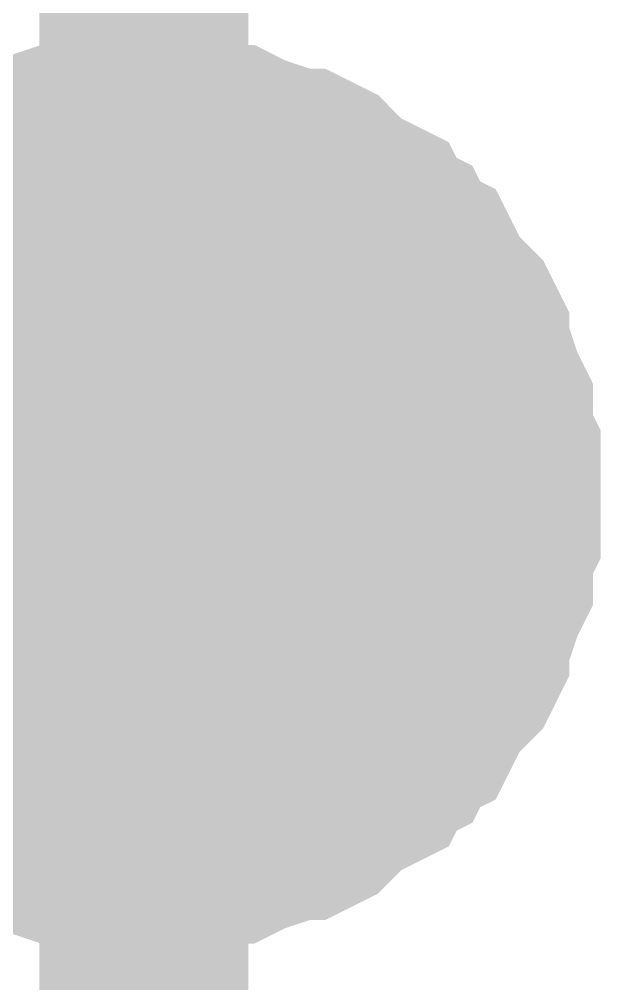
# Model space of a CAD drawing. Header units: inches. Extents: x 0 to 22.3, y 0 to 15.7.
# Drawn here: x 3.5934 to 3.6262, y 12.4718 to 12.5263 of the extents above; entities that cross this region are included whole.
import ezdxf

# ---------------------------------------------------------------- set-up
doc = ezdxf.new("R2010")
doc.units = ezdxf.units.IN
doc.header["$MEASUREMENT"] = 0
doc.layers.add('Sheet', color=255, linetype='Continuous')

msp = doc.modelspace()

# ---------------------------------------------------------------- linework, layer by layer
at = {"layer": 'Sheet'}
for points in [[(3.60041, 13.669431, 0.0118, 0.0118, 0), (3.60041, 12.499445, 0.0118, 0.0118, 0), (3.60041, 12.429609, 0.0118, 0.0118, 0)], [(3.586707, 12.514032, 0.0118, 0.0118, 0), (3.587591, 12.514916, 0.0118, 0.0118, 0), (3.588475, 12.515358, 0.0118, 0.0118, 0), (3.588917, 12.5158, 0.0118, 0.0118, 0), (3.589801, 12.516684, 0.0118, 0.0118, 0), (3.590685, 12.517126, 0.0118, 0.0118, 0), (3.59157, 12.517568, 0.0118, 0.0118, 0), (3.592454, 12.517568, 0.0118, 0.0118, 0), (3.593338, 12.51801, 0.0118, 0.0118, 0), (3.594222, 12.518452, 0.0118, 0.0118, 0), (3.595548, 12.518894, 0.0118, 0.0118, 0), (3.596432, 12.518894, 0.0118, 0.0118, 0), (3.597316, 12.518894, 0.0118, 0.0118, 0), (3.5982, 12.519336, 0.0118, 0.0118, 0), (3.599526, 12.519336, 0.0118, 0.0118, 0), (3.60041, 12.519336, 0.0118, 0.0118, 0)], [(3.586707, 12.514032, 0.0118, 0.0118, 0), (3.587591, 12.514916, 0.0118, 0.0118, 0), (3.588475, 12.515358, 0.0118, 0.0118, 0), (3.588917, 12.5158, 0.0118, 0.0118, 0), (3.589801, 12.516684, 0.0118, 0.0118, 0), (3.590685, 12.517126, 0.0118, 0.0118, 0), (3.59157, 12.517568, 0.0118, 0.0118, 0), (3.592454, 12.517568, 0.0118, 0.0118, 0), (3.593338, 12.51801, 0.0118, 0.0118, 0), (3.594222, 12.518452, 0.0118, 0.0118, 0), (3.595548, 12.518894, 0.0118, 0.0118, 0), (3.596432, 12.518894, 0.0118, 0.0118, 0), (3.597316, 12.518894, 0.0118, 0.0118, 0), (3.5982, 12.519336, 0.0118, 0.0118, 0), (3.599526, 12.519336, 0.0118, 0.0118, 0), (3.60041, 12.519336, 0.0118, 0.0118, 0)], [(3.586707, 12.514032, 0.0118, 0.0118, 0), (3.587591, 12.514916, 0.0118, 0.0118, 0), (3.588475, 12.515358, 0.0118, 0.0118, 0), (3.588917, 12.5158, 0.0118, 0.0118, 0), (3.589801, 12.516684, 0.0118, 0.0118, 0), (3.590685, 12.517126, 0.0118, 0.0118, 0), (3.59157, 12.517568, 0.0118, 0.0118, 0), (3.592454, 12.517568, 0.0118, 0.0118, 0), (3.593338, 12.51801, 0.0118, 0.0118, 0), (3.594222, 12.518452, 0.0118, 0.0118, 0), (3.595548, 12.518894, 0.0118, 0.0118, 0), (3.596432, 12.518894, 0.0118, 0.0118, 0), (3.597316, 12.518894, 0.0118, 0.0118, 0), (3.5982, 12.519336, 0.0118, 0.0118, 0), (3.599526, 12.519336, 0.0118, 0.0118, 0), (3.60041, 12.519336, 0.0118, 0.0118, 0)], [(3.586707, 12.514032, 0.0118, 0.0118, 0), (3.587591, 12.514916, 0.0118, 0.0118, 0), (3.588475, 12.515358, 0.0118, 0.0118, 0), (3.588917, 12.5158, 0.0118, 0.0118, 0), (3.589801, 12.516684, 0.0118, 0.0118, 0), (3.590685, 12.517126, 0.0118, 0.0118, 0), (3.59157, 12.517568, 0.0118, 0.0118, 0), (3.592454, 12.517568, 0.0118, 0.0118, 0), (3.593338, 12.51801, 0.0118, 0.0118, 0), (3.594222, 12.518452, 0.0118, 0.0118, 0), (3.595548, 12.518894, 0.0118, 0.0118, 0), (3.596432, 12.518894, 0.0118, 0.0118, 0), (3.597316, 12.518894, 0.0118, 0.0118, 0), (3.5982, 12.519336, 0.0118, 0.0118, 0), (3.599526, 12.519336, 0.0118, 0.0118, 0), (3.60041, 12.519336, 0.0118, 0.0118, 0)], [(3.60041, 12.519336, 0.0118, 0.0118, 0), (3.60041, 12.519336, 0.0118, 0.0118, 0)], [(3.60041, 12.519336, 0.0118, 0.0118, 0), (3.601294, 12.519336, 0.0118, 0.0118, 0), (3.602621, 12.519336, 0.0118, 0.0118, 0), (3.603505, 12.518894, 0.0118, 0.0118, 0), (3.604389, 12.518894, 0.0118, 0.0118, 0), (3.605273, 12.518894, 0.0118, 0.0118, 0), (3.606157, 12.518452, 0.0118, 0.0118, 0), (3.607483, 12.51801, 0.0118, 0.0118, 0), (3.608367, 12.517568, 0.0118, 0.0118, 0), (3.609251, 12.517568, 0.0118, 0.0118, 0), (3.610135, 12.517126, 0.0118, 0.0118, 0), (3.610577, 12.516684, 0.0118, 0.0118, 0), (3.611461, 12.5158, 0.0118, 0.0118, 0), (3.612345, 12.515358, 0.0118, 0.0118, 0), (3.613229, 12.514916, 0.0118, 0.0118, 0), (3.613672, 12.514032, 0.0118, 0.0118, 0), (3.614556, 12.51359, 0.0118, 0.0118, 0), (3.614998, 12.512706, 0.0118, 0.0118, 0), (3.615882, 12.512264, 0.0118, 0.0118, 0), (3.616324, 12.51138, 0.0118, 0.0118, 0), (3.616766, 12.510495, 0.0118, 0.0118, 0), (3.61765, 12.509611, 0.0118, 0.0118, 0), (3.618092, 12.509169, 0.0118, 0.0118, 0), (3.618534, 12.508285, 0.0118, 0.0118, 0), (3.618534, 12.507401, 0.0118, 0.0118, 0), (3.618976, 12.506517, 0.0118, 0.0118, 0), (3.619418, 12.505191, 0.0118, 0.0118, 0), (3.61986, 12.504307, 0.0118, 0.0118, 0), (3.61986, 12.503423, 0.0118, 0.0118, 0), (3.61986, 12.502539, 0.0118, 0.0118, 0), (3.620302, 12.501655, 0.0118, 0.0118, 0), (3.620302, 12.500329, 0.0118, 0.0118, 0), (3.620302, 12.499445, 0.0118, 0.0118, 0)], [(3.60041, 12.519336, 0.0118, 0.0118, 0), (3.60041, 12.519336, 0.0118, 0.0118, 0)], [(3.60041, 12.519336, 0.0118, 0.0118, 0), (3.601294, 12.519336, 0.0118, 0.0118, 0), (3.602621, 12.519336, 0.0118, 0.0118, 0), (3.603505, 12.518894, 0.0118, 0.0118, 0), (3.604389, 12.518894, 0.0118, 0.0118, 0), (3.605273, 12.518894, 0.0118, 0.0118, 0), (3.606157, 12.518452, 0.0118, 0.0118, 0), (3.607483, 12.51801, 0.0118, 0.0118, 0), (3.608367, 12.517568, 0.0118, 0.0118, 0), (3.609251, 12.517568, 0.0118, 0.0118, 0), (3.610135, 12.517126, 0.0118, 0.0118, 0), (3.610577, 12.516684, 0.0118, 0.0118, 0), (3.611461, 12.5158, 0.0118, 0.0118, 0), (3.612345, 12.515358, 0.0118, 0.0118, 0), (3.613229, 12.514916, 0.0118, 0.0118, 0), (3.613672, 12.514032, 0.0118, 0.0118, 0), (3.614556, 12.51359, 0.0118, 0.0118, 0), (3.614998, 12.512706, 0.0118, 0.0118, 0), (3.615882, 12.512264, 0.0118, 0.0118, 0), (3.616324, 12.51138, 0.0118, 0.0118, 0), (3.616766, 12.510495, 0.0118, 0.0118, 0), (3.61765, 12.509611, 0.0118, 0.0118, 0), (3.618092, 12.509169, 0.0118, 0.0118, 0), (3.618534, 12.508285, 0.0118, 0.0118, 0), (3.618534, 12.507401, 0.0118, 0.0118, 0), (3.618976, 12.506517, 0.0118, 0.0118, 0), (3.619418, 12.505191, 0.0118, 0.0118, 0), (3.61986, 12.504307, 0.0118, 0.0118, 0), (3.61986, 12.503423, 0.0118, 0.0118, 0), (3.61986, 12.502539, 0.0118, 0.0118, 0), (3.620302, 12.501655, 0.0118, 0.0118, 0), (3.620302, 12.500329, 0.0118, 0.0118, 0), (3.620302, 12.499445, 0.0118, 0.0118, 0)], [(3.60041, 12.519336, 0.0118, 0.0118, 0), (3.60041, 12.519336, 0.0118, 0.0118, 0)], [(3.60041, 12.519336, 0.0118, 0.0118, 0), (3.601294, 12.519336, 0.0118, 0.0118, 0), (3.602621, 12.519336, 0.0118, 0.0118, 0), (3.603505, 12.518894, 0.0118, 0.0118, 0), (3.604389, 12.518894, 0.0118, 0.0118, 0), (3.605273, 12.518894, 0.0118, 0.0118, 0), (3.606157, 12.518452, 0.0118, 0.0118, 0), (3.607483, 12.51801, 0.0118, 0.0118, 0), (3.608367, 12.517568, 0.0118, 0.0118, 0), (3.609251, 12.517568, 0.0118, 0.0118, 0), (3.610135, 12.517126, 0.0118, 0.0118, 0), (3.610577, 12.516684, 0.0118, 0.0118, 0), (3.611461, 12.5158, 0.0118, 0.0118, 0), (3.612345, 12.515358, 0.0118, 0.0118, 0), (3.613229, 12.514916, 0.0118, 0.0118, 0), (3.613672, 12.514032, 0.0118, 0.0118, 0), (3.614556, 12.51359, 0.0118, 0.0118, 0), (3.614998, 12.512706, 0.0118, 0.0118, 0), (3.615882, 12.512264, 0.0118, 0.0118, 0), (3.616324, 12.51138, 0.0118, 0.0118, 0), (3.616766, 12.510495, 0.0118, 0.0118, 0), (3.61765, 12.509611, 0.0118, 0.0118, 0), (3.618092, 12.509169, 0.0118, 0.0118, 0), (3.618534, 12.508285, 0.0118, 0.0118, 0), (3.618534, 12.507401, 0.0118, 0.0118, 0), (3.618976, 12.506517, 0.0118, 0.0118, 0), (3.619418, 12.505191, 0.0118, 0.0118, 0), (3.61986, 12.504307, 0.0118, 0.0118, 0), (3.61986, 12.503423, 0.0118, 0.0118, 0), (3.61986, 12.502539, 0.0118, 0.0118, 0), (3.620302, 12.501655, 0.0118, 0.0118, 0), (3.620302, 12.500329, 0.0118, 0.0118, 0), (3.620302, 12.499445, 0.0118, 0.0118, 0)], [(3.60041, 12.519336, 0.0118, 0.0118, 0), (3.60041, 12.519336, 0.0118, 0.0118, 0)], [(3.60041, 12.519336, 0.0118, 0.0118, 0), (3.601294, 12.519336, 0.0118, 0.0118, 0), (3.602621, 12.519336, 0.0118, 0.0118, 0), (3.603505, 12.518894, 0.0118, 0.0118, 0), (3.604389, 12.518894, 0.0118, 0.0118, 0), (3.605273, 12.518894, 0.0118, 0.0118, 0), (3.606157, 12.518452, 0.0118, 0.0118, 0), (3.607483, 12.51801, 0.0118, 0.0118, 0), (3.608367, 12.517568, 0.0118, 0.0118, 0), (3.609251, 12.517568, 0.0118, 0.0118, 0), (3.610135, 12.517126, 0.0118, 0.0118, 0), (3.610577, 12.516684, 0.0118, 0.0118, 0), (3.611461, 12.5158, 0.0118, 0.0118, 0), (3.612345, 12.515358, 0.0118, 0.0118, 0), (3.613229, 12.514916, 0.0118, 0.0118, 0), (3.613672, 12.514032, 0.0118, 0.0118, 0), (3.614556, 12.51359, 0.0118, 0.0118, 0), (3.614998, 12.512706, 0.0118, 0.0118, 0), (3.615882, 12.512264, 0.0118, 0.0118, 0), (3.616324, 12.51138, 0.0118, 0.0118, 0), (3.616766, 12.510495, 0.0118, 0.0118, 0), (3.61765, 12.509611, 0.0118, 0.0118, 0), (3.618092, 12.509169, 0.0118, 0.0118, 0), (3.618534, 12.508285, 0.0118, 0.0118, 0), (3.618534, 12.507401, 0.0118, 0.0118, 0), (3.618976, 12.506517, 0.0118, 0.0118, 0), (3.619418, 12.505191, 0.0118, 0.0118, 0), (3.61986, 12.504307, 0.0118, 0.0118, 0), (3.61986, 12.503423, 0.0118, 0.0118, 0), (3.61986, 12.502539, 0.0118, 0.0118, 0), (3.620302, 12.501655, 0.0118, 0.0118, 0), (3.620302, 12.500329, 0.0118, 0.0118, 0), (3.620302, 12.499445, 0.0118, 0.0118, 0)], [(3.590685, 12.517126, 0.0039, 0.0039, 0), (3.59157, 12.517568, 0.0039, 0.0039, 0), (3.592454, 12.517568, 0.0039, 0.0039, 0), (3.593338, 12.51801, 0.0039, 0.0039, 0), (3.594222, 12.518452, 0.0039, 0.0039, 0), (3.595548, 12.518894, 0.0039, 0.0039, 0), (3.596432, 12.518894, 0.0039, 0.0039, 0), (3.597316, 12.518894, 0.0039, 0.0039, 0), (3.5982, 12.519336, 0.0039, 0.0039, 0), (3.599526, 12.519336, 0.0039, 0.0039, 0), (3.60041, 12.519336, 0.0039, 0.0039, 0)], [(3.590685, 12.517126, 0.0039, 0.0039, 0), (3.59157, 12.517568, 0.0039, 0.0039, 0), (3.592454, 12.517568, 0.0039, 0.0039, 0), (3.593338, 12.51801, 0.0039, 0.0039, 0), (3.594222, 12.518452, 0.0039, 0.0039, 0), (3.595548, 12.518894, 0.0039, 0.0039, 0), (3.596432, 12.518894, 0.0039, 0.0039, 0), (3.597316, 12.518894, 0.0039, 0.0039, 0), (3.5982, 12.519336, 0.0039, 0.0039, 0), (3.599526, 12.519336, 0.0039, 0.0039, 0), (3.60041, 12.519336, 0.0039, 0.0039, 0)], [(3.590685, 12.517126, 0.0039, 0.0039, 0), (3.59157, 12.517568, 0.0039, 0.0039, 0), (3.592454, 12.517568, 0.0039, 0.0039, 0), (3.593338, 12.51801, 0.0039, 0.0039, 0), (3.594222, 12.518452, 0.0039, 0.0039, 0), (3.595548, 12.518894, 0.0039, 0.0039, 0), (3.596432, 12.518894, 0.0039, 0.0039, 0), (3.597316, 12.518894, 0.0039, 0.0039, 0), (3.5982, 12.519336, 0.0039, 0.0039, 0), (3.599526, 12.519336, 0.0039, 0.0039, 0), (3.60041, 12.519336, 0.0039, 0.0039, 0)], [(3.590685, 12.517126, 0.0039, 0.0039, 0), (3.59157, 12.517568, 0.0039, 0.0039, 0), (3.592454, 12.517568, 0.0039, 0.0039, 0), (3.593338, 12.51801, 0.0039, 0.0039, 0), (3.594222, 12.518452, 0.0039, 0.0039, 0), (3.595548, 12.518894, 0.0039, 0.0039, 0), (3.596432, 12.518894, 0.0039, 0.0039, 0), (3.597316, 12.518894, 0.0039, 0.0039, 0), (3.5982, 12.519336, 0.0039, 0.0039, 0), (3.599526, 12.519336, 0.0039, 0.0039, 0), (3.60041, 12.519336, 0.0039, 0.0039, 0)], [(3.60041, 12.519336, 0.0039, 0.0039, 0), (3.60041, 12.519336, 0.0039, 0.0039, 0)], [(3.60041, 12.519336, 0.0039, 0.0039, 0), (3.601294, 12.519336, 0.0039, 0.0039, 0), (3.602621, 12.519336, 0.0039, 0.0039, 0), (3.603505, 12.518894, 0.0039, 0.0039, 0), (3.604389, 12.518894, 0.0039, 0.0039, 0), (3.605273, 12.518894, 0.0039, 0.0039, 0), (3.606157, 12.518452, 0.0039, 0.0039, 0), (3.607483, 12.51801, 0.0039, 0.0039, 0), (3.608367, 12.517568, 0.0039, 0.0039, 0), (3.609251, 12.517568, 0.0039, 0.0039, 0), (3.610135, 12.517126, 0.0039, 0.0039, 0), (3.610577, 12.516684, 0.0039, 0.0039, 0), (3.611461, 12.5158, 0.0039, 0.0039, 0), (3.612345, 12.515358, 0.0039, 0.0039, 0), (3.613229, 12.514916, 0.0039, 0.0039, 0), (3.613672, 12.514032, 0.0039, 0.0039, 0), (3.614556, 12.51359, 0.0039, 0.0039, 0), (3.614998, 12.512706, 0.0039, 0.0039, 0), (3.615882, 12.512264, 0.0039, 0.0039, 0), (3.616324, 12.51138, 0.0039, 0.0039, 0), (3.616766, 12.510495, 0.0039, 0.0039, 0), (3.61765, 12.509611, 0.0039, 0.0039, 0), (3.618092, 12.509169, 0.0039, 0.0039, 0), (3.618534, 12.508285, 0.0039, 0.0039, 0), (3.618534, 12.507401, 0.0039, 0.0039, 0), (3.618976, 12.506517, 0.0039, 0.0039, 0), (3.619418, 12.505191, 0.0039, 0.0039, 0), (3.61986, 12.504307, 0.0039, 0.0039, 0), (3.61986, 12.503423, 0.0039, 0.0039, 0), (3.61986, 12.502539, 0.0039, 0.0039, 0), (3.620302, 12.501655, 0.0039, 0.0039, 0), (3.620302, 12.500329, 0.0039, 0.0039, 0), (3.620302, 12.499445, 0.0039, 0.0039, 0)], [(3.60041, 12.519336, 0.0039, 0.0039, 0), (3.60041, 12.519336, 0.0039, 0.0039, 0)], [(3.60041, 12.519336, 0.0039, 0.0039, 0), (3.601294, 12.519336, 0.0039, 0.0039, 0), (3.602621, 12.519336, 0.0039, 0.0039, 0), (3.603505, 12.518894, 0.0039, 0.0039, 0), (3.604389, 12.518894, 0.0039, 0.0039, 0), (3.605273, 12.518894, 0.0039, 0.0039, 0), (3.606157, 12.518452, 0.0039, 0.0039, 0), (3.607483, 12.51801, 0.0039, 0.0039, 0), (3.608367, 12.517568, 0.0039, 0.0039, 0), (3.609251, 12.517568, 0.0039, 0.0039, 0), (3.610135, 12.517126, 0.0039, 0.0039, 0), (3.610577, 12.516684, 0.0039, 0.0039, 0), (3.611461, 12.5158, 0.0039, 0.0039, 0), (3.612345, 12.515358, 0.0039, 0.0039, 0), (3.613229, 12.514916, 0.0039, 0.0039, 0), (3.613672, 12.514032, 0.0039, 0.0039, 0), (3.614556, 12.51359, 0.0039, 0.0039, 0), (3.614998, 12.512706, 0.0039, 0.0039, 0), (3.615882, 12.512264, 0.0039, 0.0039, 0), (3.616324, 12.51138, 0.0039, 0.0039, 0), (3.616766, 12.510495, 0.0039, 0.0039, 0), (3.61765, 12.509611, 0.0039, 0.0039, 0), (3.618092, 12.509169, 0.0039, 0.0039, 0), (3.618534, 12.508285, 0.0039, 0.0039, 0), (3.618534, 12.507401, 0.0039, 0.0039, 0), (3.618976, 12.506517, 0.0039, 0.0039, 0), (3.619418, 12.505191, 0.0039, 0.0039, 0), (3.61986, 12.504307, 0.0039, 0.0039, 0), (3.61986, 12.503423, 0.0039, 0.0039, 0), (3.61986, 12.502539, 0.0039, 0.0039, 0), (3.620302, 12.501655, 0.0039, 0.0039, 0), (3.620302, 12.500329, 0.0039, 0.0039, 0), (3.620302, 12.499445, 0.0039, 0.0039, 0)], [(3.60041, 12.519336, 0.0039, 0.0039, 0), (3.60041, 12.519336, 0.0039, 0.0039, 0)], [(3.60041, 12.519336, 0.0039, 0.0039, 0), (3.601294, 12.519336, 0.0039, 0.0039, 0), (3.602621, 12.519336, 0.0039, 0.0039, 0), (3.603505, 12.518894, 0.0039, 0.0039, 0), (3.604389, 12.518894, 0.0039, 0.0039, 0), (3.605273, 12.518894, 0.0039, 0.0039, 0), (3.606157, 12.518452, 0.0039, 0.0039, 0), (3.607483, 12.51801, 0.0039, 0.0039, 0), (3.608367, 12.517568, 0.0039, 0.0039, 0), (3.609251, 12.517568, 0.0039, 0.0039, 0), (3.610135, 12.517126, 0.0039, 0.0039, 0), (3.610577, 12.516684, 0.0039, 0.0039, 0), (3.611461, 12.5158, 0.0039, 0.0039, 0), (3.612345, 12.515358, 0.0039, 0.0039, 0), (3.613229, 12.514916, 0.0039, 0.0039, 0), (3.613672, 12.514032, 0.0039, 0.0039, 0), (3.614556, 12.51359, 0.0039, 0.0039, 0), (3.614998, 12.512706, 0.0039, 0.0039, 0), (3.615882, 12.512264, 0.0039, 0.0039, 0), (3.616324, 12.51138, 0.0039, 0.0039, 0), (3.616766, 12.510495, 0.0039, 0.0039, 0), (3.61765, 12.509611, 0.0039, 0.0039, 0), (3.618092, 12.509169, 0.0039, 0.0039, 0), (3.618534, 12.508285, 0.0039, 0.0039, 0), (3.618534, 12.507401, 0.0039, 0.0039, 0), (3.618976, 12.506517, 0.0039, 0.0039, 0), (3.619418, 12.505191, 0.0039, 0.0039, 0), (3.61986, 12.504307, 0.0039, 0.0039, 0), (3.61986, 12.503423, 0.0039, 0.0039, 0), (3.61986, 12.502539, 0.0039, 0.0039, 0), (3.620302, 12.501655, 0.0039, 0.0039, 0), (3.620302, 12.500329, 0.0039, 0.0039, 0), (3.620302, 12.499445, 0.0039, 0.0039, 0)], [(3.60041, 12.519336, 0.0039, 0.0039, 0), (3.60041, 12.519336, 0.0039, 0.0039, 0)], [(3.60041, 12.519336, 0.0039, 0.0039, 0), (3.601294, 12.519336, 0.0039, 0.0039, 0), (3.602621, 12.519336, 0.0039, 0.0039, 0), (3.603505, 12.518894, 0.0039, 0.0039, 0), (3.604389, 12.518894, 0.0039, 0.0039, 0), (3.605273, 12.518894, 0.0039, 0.0039, 0), (3.606157, 12.518452, 0.0039, 0.0039, 0), (3.607483, 12.51801, 0.0039, 0.0039, 0), (3.608367, 12.517568, 0.0039, 0.0039, 0), (3.609251, 12.517568, 0.0039, 0.0039, 0), (3.610135, 12.517126, 0.0039, 0.0039, 0), (3.610577, 12.516684, 0.0039, 0.0039, 0), (3.611461, 12.5158, 0.0039, 0.0039, 0), (3.612345, 12.515358, 0.0039, 0.0039, 0), (3.613229, 12.514916, 0.0039, 0.0039, 0), (3.613672, 12.514032, 0.0039, 0.0039, 0), (3.614556, 12.51359, 0.0039, 0.0039, 0), (3.614998, 12.512706, 0.0039, 0.0039, 0), (3.615882, 12.512264, 0.0039, 0.0039, 0), (3.616324, 12.51138, 0.0039, 0.0039, 0), (3.616766, 12.510495, 0.0039, 0.0039, 0), (3.61765, 12.509611, 0.0039, 0.0039, 0), (3.618092, 12.509169, 0.0039, 0.0039, 0), (3.618534, 12.508285, 0.0039, 0.0039, 0), (3.618534, 12.507401, 0.0039, 0.0039, 0), (3.618976, 12.506517, 0.0039, 0.0039, 0), (3.619418, 12.505191, 0.0039, 0.0039, 0), (3.61986, 12.504307, 0.0039, 0.0039, 0), (3.61986, 12.503423, 0.0039, 0.0039, 0), (3.61986, 12.502539, 0.0039, 0.0039, 0), (3.620302, 12.501655, 0.0039, 0.0039, 0), (3.620302, 12.500329, 0.0039, 0.0039, 0), (3.620302, 12.499445, 0.0039, 0.0039, 0)], [(3.400167, 12.499445, 0.0118, 0.0118, 0), (3.60041, 12.499445, 0.0118, 0.0118, 0)], [(3.620302, 12.499445, 0.0118, 0.0118, 0), (3.620302, 12.498561, 0.0118, 0.0118, 0), (3.620302, 12.497235, 0.0118, 0.0118, 0), (3.61986, 12.496351, 0.0118, 0.0118, 0), (3.61986, 12.495467, 0.0118, 0.0118, 0), (3.61986, 12.494583, 0.0118, 0.0118, 0), (3.619418, 12.493699, 0.0118, 0.0118, 0), (3.618976, 12.492373, 0.0118, 0.0118, 0), (3.618534, 12.491489, 0.0118, 0.0118, 0), (3.618534, 12.490605, 0.0118, 0.0118, 0), (3.618092, 12.489721, 0.0118, 0.0118, 0), (3.61765, 12.489279, 0.0118, 0.0118, 0), (3.616766, 12.488395, 0.0118, 0.0118, 0), (3.616324, 12.487511, 0.0118, 0.0118, 0), (3.615882, 12.486627, 0.0118, 0.0118, 0), (3.614998, 12.486185, 0.0118, 0.0118, 0), (3.614556, 12.485301, 0.0118, 0.0118, 0), (3.613672, 12.484859, 0.0118, 0.0118, 0), (3.613229, 12.483975, 0.0118, 0.0118, 0), (3.612345, 12.483533, 0.0118, 0.0118, 0), (3.611461, 12.483091, 0.0118, 0.0118, 0), (3.610577, 12.482207, 0.0118, 0.0118, 0), (3.610135, 12.481765, 0.0118, 0.0118, 0), (3.609251, 12.481323, 0.0118, 0.0118, 0), (3.608367, 12.481323, 0.0118, 0.0118, 0), (3.607483, 12.480881, 0.0118, 0.0118, 0), (3.606157, 12.480439, 0.0118, 0.0118, 0), (3.605273, 12.479997, 0.0118, 0.0118, 0), (3.604389, 12.479997, 0.0118, 0.0118, 0), (3.603505, 12.479997, 0.0118, 0.0118, 0), (3.602621, 12.479555, 0.0118, 0.0118, 0), (3.601294, 12.479555, 0.0118, 0.0118, 0), (3.60041, 12.479555, 0.0118, 0.0118, 0)], [(3.620302, 12.499445, 0.0118, 0.0118, 0), (3.620302, 12.498561, 0.0118, 0.0118, 0), (3.620302, 12.497235, 0.0118, 0.0118, 0), (3.61986, 12.496351, 0.0118, 0.0118, 0), (3.61986, 12.495467, 0.0118, 0.0118, 0), (3.61986, 12.494583, 0.0118, 0.0118, 0), (3.619418, 12.493699, 0.0118, 0.0118, 0), (3.618976, 12.492373, 0.0118, 0.0118, 0), (3.618534, 12.491489, 0.0118, 0.0118, 0), (3.618534, 12.490605, 0.0118, 0.0118, 0), (3.618092, 12.489721, 0.0118, 0.0118, 0), (3.61765, 12.489279, 0.0118, 0.0118, 0), (3.616766, 12.488395, 0.0118, 0.0118, 0), (3.616324, 12.487511, 0.0118, 0.0118, 0), (3.615882, 12.486627, 0.0118, 0.0118, 0), (3.614998, 12.486185, 0.0118, 0.0118, 0), (3.614556, 12.485301, 0.0118, 0.0118, 0), (3.613672, 12.484859, 0.0118, 0.0118, 0), (3.613229, 12.483975, 0.0118, 0.0118, 0), (3.612345, 12.483533, 0.0118, 0.0118, 0), (3.611461, 12.483091, 0.0118, 0.0118, 0), (3.610577, 12.482207, 0.0118, 0.0118, 0), (3.610135, 12.481765, 0.0118, 0.0118, 0), (3.609251, 12.481323, 0.0118, 0.0118, 0), (3.608367, 12.481323, 0.0118, 0.0118, 0), (3.607483, 12.480881, 0.0118, 0.0118, 0), (3.606157, 12.480439, 0.0118, 0.0118, 0), (3.605273, 12.479997, 0.0118, 0.0118, 0), (3.604389, 12.479997, 0.0118, 0.0118, 0), (3.603505, 12.479997, 0.0118, 0.0118, 0), (3.602621, 12.479555, 0.0118, 0.0118, 0), (3.601294, 12.479555, 0.0118, 0.0118, 0), (3.60041, 12.479555, 0.0118, 0.0118, 0)], [(3.620302, 12.499445, 0.0118, 0.0118, 0), (3.620302, 12.498561, 0.0118, 0.0118, 0), (3.620302, 12.497235, 0.0118, 0.0118, 0), (3.61986, 12.496351, 0.0118, 0.0118, 0), (3.61986, 12.495467, 0.0118, 0.0118, 0), (3.61986, 12.494583, 0.0118, 0.0118, 0), (3.619418, 12.493699, 0.0118, 0.0118, 0), (3.618976, 12.492373, 0.0118, 0.0118, 0), (3.618534, 12.491489, 0.0118, 0.0118, 0), (3.618534, 12.490605, 0.0118, 0.0118, 0), (3.618092, 12.489721, 0.0118, 0.0118, 0), (3.61765, 12.489279, 0.0118, 0.0118, 0), (3.616766, 12.488395, 0.0118, 0.0118, 0), (3.616324, 12.487511, 0.0118, 0.0118, 0), (3.615882, 12.486627, 0.0118, 0.0118, 0), (3.614998, 12.486185, 0.0118, 0.0118, 0), (3.614556, 12.485301, 0.0118, 0.0118, 0), (3.613672, 12.484859, 0.0118, 0.0118, 0), (3.613229, 12.483975, 0.0118, 0.0118, 0), (3.612345, 12.483533, 0.0118, 0.0118, 0), (3.611461, 12.483091, 0.0118, 0.0118, 0), (3.610577, 12.482207, 0.0118, 0.0118, 0), (3.610135, 12.481765, 0.0118, 0.0118, 0), (3.609251, 12.481323, 0.0118, 0.0118, 0), (3.608367, 12.481323, 0.0118, 0.0118, 0), (3.607483, 12.480881, 0.0118, 0.0118, 0), (3.606157, 12.480439, 0.0118, 0.0118, 0), (3.605273, 12.479997, 0.0118, 0.0118, 0), (3.604389, 12.479997, 0.0118, 0.0118, 0), (3.603505, 12.479997, 0.0118, 0.0118, 0), (3.602621, 12.479555, 0.0118, 0.0118, 0), (3.601294, 12.479555, 0.0118, 0.0118, 0), (3.60041, 12.479555, 0.0118, 0.0118, 0)], [(3.620302, 12.499445, 0.0118, 0.0118, 0), (3.620302, 12.498561, 0.0118, 0.0118, 0), (3.620302, 12.497235, 0.0118, 0.0118, 0), (3.61986, 12.496351, 0.0118, 0.0118, 0), (3.61986, 12.495467, 0.0118, 0.0118, 0), (3.61986, 12.494583, 0.0118, 0.0118, 0), (3.619418, 12.493699, 0.0118, 0.0118, 0), (3.618976, 12.492373, 0.0118, 0.0118, 0), (3.618534, 12.491489, 0.0118, 0.0118, 0), (3.618534, 12.490605, 0.0118, 0.0118, 0), (3.618092, 12.489721, 0.0118, 0.0118, 0), (3.61765, 12.489279, 0.0118, 0.0118, 0), (3.616766, 12.488395, 0.0118, 0.0118, 0), (3.616324, 12.487511, 0.0118, 0.0118, 0), (3.615882, 12.486627, 0.0118, 0.0118, 0), (3.614998, 12.486185, 0.0118, 0.0118, 0), (3.614556, 12.485301, 0.0118, 0.0118, 0), (3.613672, 12.484859, 0.0118, 0.0118, 0), (3.613229, 12.483975, 0.0118, 0.0118, 0), (3.612345, 12.483533, 0.0118, 0.0118, 0), (3.611461, 12.483091, 0.0118, 0.0118, 0), (3.610577, 12.482207, 0.0118, 0.0118, 0), (3.610135, 12.481765, 0.0118, 0.0118, 0), (3.609251, 12.481323, 0.0118, 0.0118, 0), (3.608367, 12.481323, 0.0118, 0.0118, 0), (3.607483, 12.480881, 0.0118, 0.0118, 0), (3.606157, 12.480439, 0.0118, 0.0118, 0), (3.605273, 12.479997, 0.0118, 0.0118, 0), (3.604389, 12.479997, 0.0118, 0.0118, 0), (3.603505, 12.479997, 0.0118, 0.0118, 0), (3.602621, 12.479555, 0.0118, 0.0118, 0), (3.601294, 12.479555, 0.0118, 0.0118, 0), (3.60041, 12.479555, 0.0118, 0.0118, 0)], [(3.620302, 12.499445, 0.0118, 0.0118, 0), (3.620302, 12.499445, 0.0118, 0.0118, 0), (3.620302, 12.499445, 0.0118, 0.0118, 0), (3.620302, 12.499445, 0.0118, 0.0118, 0), (3.620302, 12.499445, 0.0118, 0.0118, 0), (3.620302, 12.499445, 0.0118, 0.0118, 0), (3.620302, 12.499445, 0.0118, 0.0118, 0), (3.620302, 12.499445, 0.0118, 0.0118, 0), (3.620302, 12.499445, 0.0118, 0.0118, 0), (3.620302, 12.499445, 0.0118, 0.0118, 0), (3.620302, 12.499445, 0.0118, 0.0118, 0), (3.620302, 12.499445, 0.0118, 0.0118, 0), (3.620302, 12.499445, 0.0118, 0.0118, 0), (3.620302, 12.499445, 0.0118, 0.0118, 0), (3.620302, 12.499445, 0.0118, 0.0118, 0), (3.620302, 12.499445, 0.0118, 0.0118, 0), (3.620302, 12.499445, 0.0118, 0.0118, 0), (3.620302, 12.499445, 0.0118, 0.0118, 0), (3.620302, 12.499445, 0.0118, 0.0118, 0), (3.620302, 12.499445, 0.0118, 0.0118, 0), (3.620302, 12.499445, 0.0118, 0.0118, 0), (3.620302, 12.499445, 0.0118, 0.0118, 0), (3.620302, 12.499445, 0.0118, 0.0118, 0), (3.620302, 12.499445, 0.0118, 0.0118, 0), (3.620302, 12.499445, 0.0118, 0.0118, 0), (3.620302, 12.499445, 0.0118, 0.0118, 0), (3.620302, 12.499445, 0.0118, 0.0118, 0), (3.620302, 12.499445, 0.0118, 0.0118, 0), (3.620302, 12.499445, 0.0118, 0.0118, 0), (3.620302, 12.499445, 0.0118, 0.0118, 0), (3.620302, 12.499445, 0.0118, 0.0118, 0), (3.620302, 12.499445, 0.0118, 0.0118, 0), (3.620302, 12.499445, 0.0118, 0.0118, 0)], [(3.620302, 12.499445, 0.0118, 0.0118, 0), (3.620302, 12.499445, 0.0118, 0.0118, 0)], [(3.620302, 12.499445, 0.0118, 0.0118, 0), (3.620302, 12.499445, 0.0118, 0.0118, 0), (3.620302, 12.499445, 0.0118, 0.0118, 0), (3.620302, 12.499445, 0.0118, 0.0118, 0), (3.620302, 12.499445, 0.0118, 0.0118, 0), (3.620302, 12.499445, 0.0118, 0.0118, 0), (3.620302, 12.499445, 0.0118, 0.0118, 0), (3.620302, 12.499445, 0.0118, 0.0118, 0), (3.620302, 12.499445, 0.0118, 0.0118, 0), (3.620302, 12.499445, 0.0118, 0.0118, 0), (3.620302, 12.499445, 0.0118, 0.0118, 0), (3.620302, 12.499445, 0.0118, 0.0118, 0), (3.620302, 12.499445, 0.0118, 0.0118, 0), (3.620302, 12.499445, 0.0118, 0.0118, 0), (3.620302, 12.499445, 0.0118, 0.0118, 0), (3.620302, 12.499445, 0.0118, 0.0118, 0), (3.620302, 12.499445, 0.0118, 0.0118, 0), (3.620302, 12.499445, 0.0118, 0.0118, 0), (3.620302, 12.499445, 0.0118, 0.0118, 0), (3.620302, 12.499445, 0.0118, 0.0118, 0), (3.620302, 12.499445, 0.0118, 0.0118, 0), (3.620302, 12.499445, 0.0118, 0.0118, 0), (3.620302, 12.499445, 0.0118, 0.0118, 0), (3.620302, 12.499445, 0.0118, 0.0118, 0), (3.620302, 12.499445, 0.0118, 0.0118, 0), (3.620302, 12.499445, 0.0118, 0.0118, 0), (3.620302, 12.499445, 0.0118, 0.0118, 0), (3.620302, 12.499445, 0.0118, 0.0118, 0), (3.620302, 12.499445, 0.0118, 0.0118, 0), (3.620302, 12.499445, 0.0118, 0.0118, 0), (3.620302, 12.499445, 0.0118, 0.0118, 0), (3.620302, 12.499445, 0.0118, 0.0118, 0), (3.620302, 12.499445, 0.0118, 0.0118, 0)], [(3.620302, 12.499445, 0.0118, 0.0118, 0), (3.620302, 12.499445, 0.0118, 0.0118, 0)], [(3.620302, 12.499445, 0.0118, 0.0118, 0), (3.620302, 12.499445, 0.0118, 0.0118, 0), (3.620302, 12.499445, 0.0118, 0.0118, 0), (3.620302, 12.499445, 0.0118, 0.0118, 0), (3.620302, 12.499445, 0.0118, 0.0118, 0), (3.620302, 12.499445, 0.0118, 0.0118, 0), (3.620302, 12.499445, 0.0118, 0.0118, 0), (3.620302, 12.499445, 0.0118, 0.0118, 0), (3.620302, 12.499445, 0.0118, 0.0118, 0), (3.620302, 12.499445, 0.0118, 0.0118, 0), (3.620302, 12.499445, 0.0118, 0.0118, 0), (3.620302, 12.499445, 0.0118, 0.0118, 0), (3.620302, 12.499445, 0.0118, 0.0118, 0), (3.620302, 12.499445, 0.0118, 0.0118, 0), (3.620302, 12.499445, 0.0118, 0.0118, 0), (3.620302, 12.499445, 0.0118, 0.0118, 0), (3.620302, 12.499445, 0.0118, 0.0118, 0), (3.620302, 12.499445, 0.0118, 0.0118, 0), (3.620302, 12.499445, 0.0118, 0.0118, 0), (3.620302, 12.499445, 0.0118, 0.0118, 0), (3.620302, 12.499445, 0.0118, 0.0118, 0), (3.620302, 12.499445, 0.0118, 0.0118, 0), (3.620302, 12.499445, 0.0118, 0.0118, 0), (3.620302, 12.499445, 0.0118, 0.0118, 0), (3.620302, 12.499445, 0.0118, 0.0118, 0), (3.620302, 12.499445, 0.0118, 0.0118, 0), (3.620302, 12.499445, 0.0118, 0.0118, 0), (3.620302, 12.499445, 0.0118, 0.0118, 0), (3.620302, 12.499445, 0.0118, 0.0118, 0), (3.620302, 12.499445, 0.0118, 0.0118, 0), (3.620302, 12.499445, 0.0118, 0.0118, 0), (3.620302, 12.499445, 0.0118, 0.0118, 0), (3.620302, 12.499445, 0.0118, 0.0118, 0)], [(3.620302, 12.499445, 0.0118, 0.0118, 0), (3.620302, 12.499445, 0.0118, 0.0118, 0)], [(3.620302, 12.499445, 0.0118, 0.0118, 0), (3.620302, 12.499445, 0.0118, 0.0118, 0), (3.620302, 12.499445, 0.0118, 0.0118, 0), (3.620302, 12.499445, 0.0118, 0.0118, 0), (3.620302, 12.499445, 0.0118, 0.0118, 0), (3.620302, 12.499445, 0.0118, 0.0118, 0), (3.620302, 12.499445, 0.0118, 0.0118, 0), (3.620302, 12.499445, 0.0118, 0.0118, 0), (3.620302, 12.499445, 0.0118, 0.0118, 0), (3.620302, 12.499445, 0.0118, 0.0118, 0), (3.620302, 12.499445, 0.0118, 0.0118, 0), (3.620302, 12.499445, 0.0118, 0.0118, 0), (3.620302, 12.499445, 0.0118, 0.0118, 0), (3.620302, 12.499445, 0.0118, 0.0118, 0), (3.620302, 12.499445, 0.0118, 0.0118, 0), (3.620302, 12.499445, 0.0118, 0.0118, 0), (3.620302, 12.499445, 0.0118, 0.0118, 0), (3.620302, 12.499445, 0.0118, 0.0118, 0), (3.620302, 12.499445, 0.0118, 0.0118, 0), (3.620302, 12.499445, 0.0118, 0.0118, 0), (3.620302, 12.499445, 0.0118, 0.0118, 0), (3.620302, 12.499445, 0.0118, 0.0118, 0), (3.620302, 12.499445, 0.0118, 0.0118, 0), (3.620302, 12.499445, 0.0118, 0.0118, 0), (3.620302, 12.499445, 0.0118, 0.0118, 0), (3.620302, 12.499445, 0.0118, 0.0118, 0), (3.620302, 12.499445, 0.0118, 0.0118, 0), (3.620302, 12.499445, 0.0118, 0.0118, 0), (3.620302, 12.499445, 0.0118, 0.0118, 0), (3.620302, 12.499445, 0.0118, 0.0118, 0), (3.620302, 12.499445, 0.0118, 0.0118, 0), (3.620302, 12.499445, 0.0118, 0.0118, 0), (3.620302, 12.499445, 0.0118, 0.0118, 0)], [(3.620302, 12.499445, 0.0118, 0.0118, 0), (3.620302, 12.499445, 0.0118, 0.0118, 0)], [(3.620302, 12.499445, 0.0039, 0.0039, 0), (3.620302, 12.498561, 0.0039, 0.0039, 0), (3.620302, 12.497235, 0.0039, 0.0039, 0), (3.61986, 12.496351, 0.0039, 0.0039, 0), (3.61986, 12.495467, 0.0039, 0.0039, 0), (3.61986, 12.494583, 0.0039, 0.0039, 0), (3.619418, 12.493699, 0.0039, 0.0039, 0), (3.618976, 12.492373, 0.0039, 0.0039, 0), (3.618534, 12.491489, 0.0039, 0.0039, 0), (3.618534, 12.490605, 0.0039, 0.0039, 0), (3.618092, 12.489721, 0.0039, 0.0039, 0), (3.61765, 12.489279, 0.0039, 0.0039, 0), (3.616766, 12.488395, 0.0039, 0.0039, 0), (3.616324, 12.487511, 0.0039, 0.0039, 0), (3.615882, 12.486627, 0.0039, 0.0039, 0), (3.614998, 12.486185, 0.0039, 0.0039, 0), (3.614556, 12.485301, 0.0039, 0.0039, 0), (3.613672, 12.484859, 0.0039, 0.0039, 0), (3.613229, 12.483975, 0.0039, 0.0039, 0), (3.612345, 12.483533, 0.0039, 0.0039, 0), (3.611461, 12.483091, 0.0039, 0.0039, 0), (3.610577, 12.482207, 0.0039, 0.0039, 0), (3.610135, 12.481765, 0.0039, 0.0039, 0), (3.609251, 12.481323, 0.0039, 0.0039, 0), (3.608367, 12.481323, 0.0039, 0.0039, 0), (3.607483, 12.480881, 0.0039, 0.0039, 0), (3.606157, 12.480439, 0.0039, 0.0039, 0), (3.605273, 12.479997, 0.0039, 0.0039, 0), (3.604389, 12.479997, 0.0039, 0.0039, 0), (3.603505, 12.479997, 0.0039, 0.0039, 0), (3.602621, 12.479555, 0.0039, 0.0039, 0), (3.601294, 12.479555, 0.0039, 0.0039, 0), (3.60041, 12.479555, 0.0039, 0.0039, 0)], [(3.620302, 12.499445, 0.0039, 0.0039, 0), (3.620302, 12.498561, 0.0039, 0.0039, 0), (3.620302, 12.497235, 0.0039, 0.0039, 0), (3.61986, 12.496351, 0.0039, 0.0039, 0), (3.61986, 12.495467, 0.0039, 0.0039, 0), (3.61986, 12.494583, 0.0039, 0.0039, 0), (3.619418, 12.493699, 0.0039, 0.0039, 0), (3.618976, 12.492373, 0.0039, 0.0039, 0), (3.618534, 12.491489, 0.0039, 0.0039, 0), (3.618534, 12.490605, 0.0039, 0.0039, 0), (3.618092, 12.489721, 0.0039, 0.0039, 0), (3.61765, 12.489279, 0.0039, 0.0039, 0), (3.616766, 12.488395, 0.0039, 0.0039, 0), (3.616324, 12.487511, 0.0039, 0.0039, 0), (3.615882, 12.486627, 0.0039, 0.0039, 0), (3.614998, 12.486185, 0.0039, 0.0039, 0), (3.614556, 12.485301, 0.0039, 0.0039, 0), (3.613672, 12.484859, 0.0039, 0.0039, 0), (3.613229, 12.483975, 0.0039, 0.0039, 0), (3.612345, 12.483533, 0.0039, 0.0039, 0), (3.611461, 12.483091, 0.0039, 0.0039, 0), (3.610577, 12.482207, 0.0039, 0.0039, 0), (3.610135, 12.481765, 0.0039, 0.0039, 0), (3.609251, 12.481323, 0.0039, 0.0039, 0), (3.608367, 12.481323, 0.0039, 0.0039, 0), (3.607483, 12.480881, 0.0039, 0.0039, 0), (3.606157, 12.480439, 0.0039, 0.0039, 0), (3.605273, 12.479997, 0.0039, 0.0039, 0), (3.604389, 12.479997, 0.0039, 0.0039, 0), (3.603505, 12.479997, 0.0039, 0.0039, 0), (3.602621, 12.479555, 0.0039, 0.0039, 0), (3.601294, 12.479555, 0.0039, 0.0039, 0), (3.60041, 12.479555, 0.0039, 0.0039, 0)], [(3.620302, 12.499445, 0.0039, 0.0039, 0), (3.620302, 12.498561, 0.0039, 0.0039, 0), (3.620302, 12.497235, 0.0039, 0.0039, 0), (3.61986, 12.496351, 0.0039, 0.0039, 0), (3.61986, 12.495467, 0.0039, 0.0039, 0), (3.61986, 12.494583, 0.0039, 0.0039, 0), (3.619418, 12.493699, 0.0039, 0.0039, 0), (3.618976, 12.492373, 0.0039, 0.0039, 0), (3.618534, 12.491489, 0.0039, 0.0039, 0), (3.618534, 12.490605, 0.0039, 0.0039, 0), (3.618092, 12.489721, 0.0039, 0.0039, 0), (3.61765, 12.489279, 0.0039, 0.0039, 0), (3.616766, 12.488395, 0.0039, 0.0039, 0), (3.616324, 12.487511, 0.0039, 0.0039, 0), (3.615882, 12.486627, 0.0039, 0.0039, 0), (3.614998, 12.486185, 0.0039, 0.0039, 0), (3.614556, 12.485301, 0.0039, 0.0039, 0), (3.613672, 12.484859, 0.0039, 0.0039, 0), (3.613229, 12.483975, 0.0039, 0.0039, 0), (3.612345, 12.483533, 0.0039, 0.0039, 0), (3.611461, 12.483091, 0.0039, 0.0039, 0), (3.610577, 12.482207, 0.0039, 0.0039, 0), (3.610135, 12.481765, 0.0039, 0.0039, 0), (3.609251, 12.481323, 0.0039, 0.0039, 0), (3.608367, 12.481323, 0.0039, 0.0039, 0), (3.607483, 12.480881, 0.0039, 0.0039, 0), (3.606157, 12.480439, 0.0039, 0.0039, 0), (3.605273, 12.479997, 0.0039, 0.0039, 0), (3.604389, 12.479997, 0.0039, 0.0039, 0), (3.603505, 12.479997, 0.0039, 0.0039, 0), (3.602621, 12.479555, 0.0039, 0.0039, 0), (3.601294, 12.479555, 0.0039, 0.0039, 0), (3.60041, 12.479555, 0.0039, 0.0039, 0)], [(3.620302, 12.499445, 0.0039, 0.0039, 0), (3.620302, 12.498561, 0.0039, 0.0039, 0), (3.620302, 12.497235, 0.0039, 0.0039, 0), (3.61986, 12.496351, 0.0039, 0.0039, 0), (3.61986, 12.495467, 0.0039, 0.0039, 0), (3.61986, 12.494583, 0.0039, 0.0039, 0), (3.619418, 12.493699, 0.0039, 0.0039, 0), (3.618976, 12.492373, 0.0039, 0.0039, 0), (3.618534, 12.491489, 0.0039, 0.0039, 0), (3.618534, 12.490605, 0.0039, 0.0039, 0), (3.618092, 12.489721, 0.0039, 0.0039, 0), (3.61765, 12.489279, 0.0039, 0.0039, 0), (3.616766, 12.488395, 0.0039, 0.0039, 0), (3.616324, 12.487511, 0.0039, 0.0039, 0), (3.615882, 12.486627, 0.0039, 0.0039, 0), (3.614998, 12.486185, 0.0039, 0.0039, 0), (3.614556, 12.485301, 0.0039, 0.0039, 0), (3.613672, 12.484859, 0.0039, 0.0039, 0), (3.613229, 12.483975, 0.0039, 0.0039, 0), (3.612345, 12.483533, 0.0039, 0.0039, 0), (3.611461, 12.483091, 0.0039, 0.0039, 0), (3.610577, 12.482207, 0.0039, 0.0039, 0), (3.610135, 12.481765, 0.0039, 0.0039, 0), (3.609251, 12.481323, 0.0039, 0.0039, 0), (3.608367, 12.481323, 0.0039, 0.0039, 0), (3.607483, 12.480881, 0.0039, 0.0039, 0), (3.606157, 12.480439, 0.0039, 0.0039, 0), (3.605273, 12.479997, 0.0039, 0.0039, 0), (3.604389, 12.479997, 0.0039, 0.0039, 0), (3.603505, 12.479997, 0.0039, 0.0039, 0), (3.602621, 12.479555, 0.0039, 0.0039, 0), (3.601294, 12.479555, 0.0039, 0.0039, 0), (3.60041, 12.479555, 0.0039, 0.0039, 0)], [(3.620302, 12.499445, 0.0039, 0.0039, 0), (3.620302, 12.499445, 0.0039, 0.0039, 0), (3.620302, 12.499445, 0.0039, 0.0039, 0), (3.620302, 12.499445, 0.0039, 0.0039, 0), (3.620302, 12.499445, 0.0039, 0.0039, 0), (3.620302, 12.499445, 0.0039, 0.0039, 0), (3.620302, 12.499445, 0.0039, 0.0039, 0), (3.620302, 12.499445, 0.0039, 0.0039, 0), (3.620302, 12.499445, 0.0039, 0.0039, 0), (3.620302, 12.499445, 0.0039, 0.0039, 0), (3.620302, 12.499445, 0.0039, 0.0039, 0), (3.620302, 12.499445, 0.0039, 0.0039, 0), (3.620302, 12.499445, 0.0039, 0.0039, 0), (3.620302, 12.499445, 0.0039, 0.0039, 0), (3.620302, 12.499445, 0.0039, 0.0039, 0), (3.620302, 12.499445, 0.0039, 0.0039, 0), (3.620302, 12.499445, 0.0039, 0.0039, 0), (3.620302, 12.499445, 0.0039, 0.0039, 0), (3.620302, 12.499445, 0.0039, 0.0039, 0), (3.620302, 12.499445, 0.0039, 0.0039, 0), (3.620302, 12.499445, 0.0039, 0.0039, 0), (3.620302, 12.499445, 0.0039, 0.0039, 0), (3.620302, 12.499445, 0.0039, 0.0039, 0), (3.620302, 12.499445, 0.0039, 0.0039, 0), (3.620302, 12.499445, 0.0039, 0.0039, 0), (3.620302, 12.499445, 0.0039, 0.0039, 0), (3.620302, 12.499445, 0.0039, 0.0039, 0), (3.620302, 12.499445, 0.0039, 0.0039, 0), (3.620302, 12.499445, 0.0039, 0.0039, 0), (3.620302, 12.499445, 0.0039, 0.0039, 0), (3.620302, 12.499445, 0.0039, 0.0039, 0), (3.620302, 12.499445, 0.0039, 0.0039, 0), (3.620302, 12.499445, 0.0039, 0.0039, 0)], [(3.620302, 12.499445, 0.0039, 0.0039, 0), (3.620302, 12.499445, 0.0039, 0.0039, 0)], [(3.620302, 12.499445, 0.0039, 0.0039, 0), (3.620302, 12.499445, 0.0039, 0.0039, 0), (3.620302, 12.499445, 0.0039, 0.0039, 0), (3.620302, 12.499445, 0.0039, 0.0039, 0), (3.620302, 12.499445, 0.0039, 0.0039, 0), (3.620302, 12.499445, 0.0039, 0.0039, 0), (3.620302, 12.499445, 0.0039, 0.0039, 0), (3.620302, 12.499445, 0.0039, 0.0039, 0), (3.620302, 12.499445, 0.0039, 0.0039, 0), (3.620302, 12.499445, 0.0039, 0.0039, 0), (3.620302, 12.499445, 0.0039, 0.0039, 0), (3.620302, 12.499445, 0.0039, 0.0039, 0), (3.620302, 12.499445, 0.0039, 0.0039, 0), (3.620302, 12.499445, 0.0039, 0.0039, 0), (3.620302, 12.499445, 0.0039, 0.0039, 0), (3.620302, 12.499445, 0.0039, 0.0039, 0), (3.620302, 12.499445, 0.0039, 0.0039, 0), (3.620302, 12.499445, 0.0039, 0.0039, 0), (3.620302, 12.499445, 0.0039, 0.0039, 0), (3.620302, 12.499445, 0.0039, 0.0039, 0), (3.620302, 12.499445, 0.0039, 0.0039, 0), (3.620302, 12.499445, 0.0039, 0.0039, 0), (3.620302, 12.499445, 0.0039, 0.0039, 0), (3.620302, 12.499445, 0.0039, 0.0039, 0), (3.620302, 12.499445, 0.0039, 0.0039, 0), (3.620302, 12.499445, 0.0039, 0.0039, 0), (3.620302, 12.499445, 0.0039, 0.0039, 0), (3.620302, 12.499445, 0.0039, 0.0039, 0), (3.620302, 12.499445, 0.0039, 0.0039, 0), (3.620302, 12.499445, 0.0039, 0.0039, 0), (3.620302, 12.499445, 0.0039, 0.0039, 0), (3.620302, 12.499445, 0.0039, 0.0039, 0), (3.620302, 12.499445, 0.0039, 0.0039, 0)], [(3.620302, 12.499445, 0.0039, 0.0039, 0), (3.620302, 12.499445, 0.0039, 0.0039, 0)], [(3.620302, 12.499445, 0.0039, 0.0039, 0), (3.620302, 12.499445, 0.0039, 0.0039, 0), (3.620302, 12.499445, 0.0039, 0.0039, 0), (3.620302, 12.499445, 0.0039, 0.0039, 0), (3.620302, 12.499445, 0.0039, 0.0039, 0), (3.620302, 12.499445, 0.0039, 0.0039, 0), (3.620302, 12.499445, 0.0039, 0.0039, 0), (3.620302, 12.499445, 0.0039, 0.0039, 0), (3.620302, 12.499445, 0.0039, 0.0039, 0), (3.620302, 12.499445, 0.0039, 0.0039, 0), (3.620302, 12.499445, 0.0039, 0.0039, 0), (3.620302, 12.499445, 0.0039, 0.0039, 0), (3.620302, 12.499445, 0.0039, 0.0039, 0), (3.620302, 12.499445, 0.0039, 0.0039, 0), (3.620302, 12.499445, 0.0039, 0.0039, 0), (3.620302, 12.499445, 0.0039, 0.0039, 0), (3.620302, 12.499445, 0.0039, 0.0039, 0), (3.620302, 12.499445, 0.0039, 0.0039, 0), (3.620302, 12.499445, 0.0039, 0.0039, 0), (3.620302, 12.499445, 0.0039, 0.0039, 0), (3.620302, 12.499445, 0.0039, 0.0039, 0), (3.620302, 12.499445, 0.0039, 0.0039, 0), (3.620302, 12.499445, 0.0039, 0.0039, 0), (3.620302, 12.499445, 0.0039, 0.0039, 0), (3.620302, 12.499445, 0.0039, 0.0039, 0), (3.620302, 12.499445, 0.0039, 0.0039, 0), (3.620302, 12.499445, 0.0039, 0.0039, 0), (3.620302, 12.499445, 0.0039, 0.0039, 0), (3.620302, 12.499445, 0.0039, 0.0039, 0), (3.620302, 12.499445, 0.0039, 0.0039, 0), (3.620302, 12.499445, 0.0039, 0.0039, 0), (3.620302, 12.499445, 0.0039, 0.0039, 0), (3.620302, 12.499445, 0.0039, 0.0039, 0)], [(3.620302, 12.499445, 0.0039, 0.0039, 0), (3.620302, 12.499445, 0.0039, 0.0039, 0)], [(3.620302, 12.499445, 0.0039, 0.0039, 0), (3.620302, 12.499445, 0.0039, 0.0039, 0), (3.620302, 12.499445, 0.0039, 0.0039, 0), (3.620302, 12.499445, 0.0039, 0.0039, 0), (3.620302, 12.499445, 0.0039, 0.0039, 0), (3.620302, 12.499445, 0.0039, 0.0039, 0), (3.620302, 12.499445, 0.0039, 0.0039, 0), (3.620302, 12.499445, 0.0039, 0.0039, 0), (3.620302, 12.499445, 0.0039, 0.0039, 0), (3.620302, 12.499445, 0.0039, 0.0039, 0), (3.620302, 12.499445, 0.0039, 0.0039, 0), (3.620302, 12.499445, 0.0039, 0.0039, 0), (3.620302, 12.499445, 0.0039, 0.0039, 0), (3.620302, 12.499445, 0.0039, 0.0039, 0), (3.620302, 12.499445, 0.0039, 0.0039, 0), (3.620302, 12.499445, 0.0039, 0.0039, 0), (3.620302, 12.499445, 0.0039, 0.0039, 0), (3.620302, 12.499445, 0.0039, 0.0039, 0), (3.620302, 12.499445, 0.0039, 0.0039, 0), (3.620302, 12.499445, 0.0039, 0.0039, 0), (3.620302, 12.499445, 0.0039, 0.0039, 0), (3.620302, 12.499445, 0.0039, 0.0039, 0), (3.620302, 12.499445, 0.0039, 0.0039, 0), (3.620302, 12.499445, 0.0039, 0.0039, 0), (3.620302, 12.499445, 0.0039, 0.0039, 0), (3.620302, 12.499445, 0.0039, 0.0039, 0), (3.620302, 12.499445, 0.0039, 0.0039, 0), (3.620302, 12.499445, 0.0039, 0.0039, 0), (3.620302, 12.499445, 0.0039, 0.0039, 0), (3.620302, 12.499445, 0.0039, 0.0039, 0), (3.620302, 12.499445, 0.0039, 0.0039, 0), (3.620302, 12.499445, 0.0039, 0.0039, 0), (3.620302, 12.499445, 0.0039, 0.0039, 0)], [(3.620302, 12.499445, 0.0039, 0.0039, 0), (3.620302, 12.499445, 0.0039, 0.0039, 0)], [(3.60041, 12.479555, 0.0118, 0.0118, 0), (3.599526, 12.479555, 0.0118, 0.0118, 0), (3.5982, 12.479555, 0.0118, 0.0118, 0), (3.597316, 12.479997, 0.0118, 0.0118, 0), (3.596432, 12.479997, 0.0118, 0.0118, 0), (3.595548, 12.479997, 0.0118, 0.0118, 0), (3.594222, 12.480439, 0.0118, 0.0118, 0), (3.593338, 12.480881, 0.0118, 0.0118, 0), (3.592454, 12.481323, 0.0118, 0.0118, 0), (3.59157, 12.481323, 0.0118, 0.0118, 0), (3.590685, 12.481765, 0.0118, 0.0118, 0), (3.589801, 12.482207, 0.0118, 0.0118, 0), (3.588917, 12.483091, 0.0118, 0.0118, 0), (3.588475, 12.483533, 0.0118, 0.0118, 0), (3.587591, 12.483975, 0.0118, 0.0118, 0), (3.586707, 12.484859, 0.0118, 0.0118, 0)], [(3.60041, 12.479555, 0.0118, 0.0118, 0), (3.599526, 12.479555, 0.0118, 0.0118, 0), (3.5982, 12.479555, 0.0118, 0.0118, 0), (3.597316, 12.479997, 0.0118, 0.0118, 0), (3.596432, 12.479997, 0.0118, 0.0118, 0), (3.595548, 12.479997, 0.0118, 0.0118, 0), (3.594222, 12.480439, 0.0118, 0.0118, 0), (3.593338, 12.480881, 0.0118, 0.0118, 0), (3.592454, 12.481323, 0.0118, 0.0118, 0), (3.59157, 12.481323, 0.0118, 0.0118, 0), (3.590685, 12.481765, 0.0118, 0.0118, 0), (3.589801, 12.482207, 0.0118, 0.0118, 0), (3.588917, 12.483091, 0.0118, 0.0118, 0), (3.588475, 12.483533, 0.0118, 0.0118, 0), (3.587591, 12.483975, 0.0118, 0.0118, 0), (3.586707, 12.484859, 0.0118, 0.0118, 0)], [(3.60041, 12.479555, 0.0118, 0.0118, 0), (3.599526, 12.479555, 0.0118, 0.0118, 0), (3.5982, 12.479555, 0.0118, 0.0118, 0), (3.597316, 12.479997, 0.0118, 0.0118, 0), (3.596432, 12.479997, 0.0118, 0.0118, 0), (3.595548, 12.479997, 0.0118, 0.0118, 0), (3.594222, 12.480439, 0.0118, 0.0118, 0), (3.593338, 12.480881, 0.0118, 0.0118, 0), (3.592454, 12.481323, 0.0118, 0.0118, 0), (3.59157, 12.481323, 0.0118, 0.0118, 0), (3.590685, 12.481765, 0.0118, 0.0118, 0), (3.589801, 12.482207, 0.0118, 0.0118, 0), (3.588917, 12.483091, 0.0118, 0.0118, 0), (3.588475, 12.483533, 0.0118, 0.0118, 0), (3.587591, 12.483975, 0.0118, 0.0118, 0), (3.586707, 12.484859, 0.0118, 0.0118, 0)], [(3.60041, 12.479555, 0.0118, 0.0118, 0), (3.599526, 12.479555, 0.0118, 0.0118, 0), (3.5982, 12.479555, 0.0118, 0.0118, 0), (3.597316, 12.479997, 0.0118, 0.0118, 0), (3.596432, 12.479997, 0.0118, 0.0118, 0), (3.595548, 12.479997, 0.0118, 0.0118, 0), (3.594222, 12.480439, 0.0118, 0.0118, 0), (3.593338, 12.480881, 0.0118, 0.0118, 0), (3.592454, 12.481323, 0.0118, 0.0118, 0), (3.59157, 12.481323, 0.0118, 0.0118, 0), (3.590685, 12.481765, 0.0118, 0.0118, 0), (3.589801, 12.482207, 0.0118, 0.0118, 0), (3.588917, 12.483091, 0.0118, 0.0118, 0), (3.588475, 12.483533, 0.0118, 0.0118, 0), (3.587591, 12.483975, 0.0118, 0.0118, 0), (3.586707, 12.484859, 0.0118, 0.0118, 0)], [(3.60041, 12.479555, 0.0039, 0.0039, 0), (3.599526, 12.479555, 0.0039, 0.0039, 0), (3.5982, 12.479555, 0.0039, 0.0039, 0), (3.597316, 12.479997, 0.0039, 0.0039, 0), (3.596432, 12.479997, 0.0039, 0.0039, 0), (3.595548, 12.479997, 0.0039, 0.0039, 0), (3.594222, 12.480439, 0.0039, 0.0039, 0), (3.593338, 12.480881, 0.0039, 0.0039, 0), (3.592454, 12.481323, 0.0039, 0.0039, 0), (3.59157, 12.481323, 0.0039, 0.0039, 0), (3.590685, 12.481765, 0.0039, 0.0039, 0)], [(3.60041, 12.479555, 0.0039, 0.0039, 0), (3.599526, 12.479555, 0.0039, 0.0039, 0), (3.5982, 12.479555, 0.0039, 0.0039, 0), (3.597316, 12.479997, 0.0039, 0.0039, 0), (3.596432, 12.479997, 0.0039, 0.0039, 0), (3.595548, 12.479997, 0.0039, 0.0039, 0), (3.594222, 12.480439, 0.0039, 0.0039, 0), (3.593338, 12.480881, 0.0039, 0.0039, 0), (3.592454, 12.481323, 0.0039, 0.0039, 0), (3.59157, 12.481323, 0.0039, 0.0039, 0), (3.590685, 12.481765, 0.0039, 0.0039, 0)], [(3.60041, 12.479555, 0.0039, 0.0039, 0), (3.599526, 12.479555, 0.0039, 0.0039, 0), (3.5982, 12.479555, 0.0039, 0.0039, 0), (3.597316, 12.479997, 0.0039, 0.0039, 0), (3.596432, 12.479997, 0.0039, 0.0039, 0), (3.595548, 12.479997, 0.0039, 0.0039, 0), (3.594222, 12.480439, 0.0039, 0.0039, 0), (3.593338, 12.480881, 0.0039, 0.0039, 0), (3.592454, 12.481323, 0.0039, 0.0039, 0), (3.59157, 12.481323, 0.0039, 0.0039, 0), (3.590685, 12.481765, 0.0039, 0.0039, 0)], [(3.60041, 12.479555, 0.0039, 0.0039, 0), (3.599526, 12.479555, 0.0039, 0.0039, 0), (3.5982, 12.479555, 0.0039, 0.0039, 0), (3.597316, 12.479997, 0.0039, 0.0039, 0), (3.596432, 12.479997, 0.0039, 0.0039, 0), (3.595548, 12.479997, 0.0039, 0.0039, 0), (3.594222, 12.480439, 0.0039, 0.0039, 0), (3.593338, 12.480881, 0.0039, 0.0039, 0), (3.592454, 12.481323, 0.0039, 0.0039, 0), (3.59157, 12.481323, 0.0039, 0.0039, 0), (3.590685, 12.481765, 0.0039, 0.0039, 0)]]:
    msp.add_lwpolyline(points, format="xyseb", dxfattribs=at)
msp.add_lwpolyline([(3.59, 12.5, 0.02, 0.02, 1), (3.61, 12.5, 0.02, 0.02, 1)], format="xyseb", close=True, dxfattribs=at)

doc.saveas('drawing.dxf')
